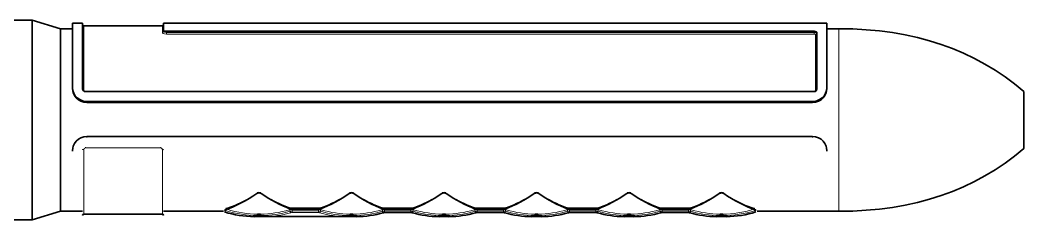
# Model space of a CAD drawing. Extents: x 383 to 866, y 155 to 681.
# Drawn here: x 455.9 to 526.4, y 412.9 to 426.9 of the extents above; entities that cross this region are included whole.
import ezdxf

# ---------------------------------------------------------------- set-up
doc = ezdxf.new("R2010")
doc.units = 0

msp = doc.modelspace()

# ---------------------------------------------------------------- linework, layer by layer
at = {"color": 7, "lineweight": 35, "ltscale": 0.275}
for p, q in [((445.711, 426.932), (456.711, 426.932)), ((445.711, 412.932), (456.711, 412.932))]:
    msp.add_line(p, q, dxfattribs=at)
at = {"color": 7, "lineweight": 35, "ltscale": 0.174055}
msp.add_line((456.711, 419.969), (456.711, 426.932), dxfattribs=at)
at = {"color": 7, "lineweight": 35, "ltscale": 0.052202}
for p, q in [((458.711, 426.332), (456.711, 426.932)), ((458.711, 413.532), (456.711, 412.932))]:
    msp.add_line(p, q, dxfattribs=at)
at = {"color": 7, "lineweight": 35, "ltscale": 0.159136}
msp.add_line((458.711, 419.966), (458.711, 426.332), dxfattribs=at)
at = {"color": 7, "lineweight": 35, "ltscale": 0.02125}
msp.add_line((458.711, 426.332), (459.561, 426.332), dxfattribs=at)
at = {"color": 7, "lineweight": 35, "ltscale": 0.112797}
for p, q in [((459.561, 422.195), (459.561, 426.707)), ((512.561, 422.195), (512.561, 426.707))]:
    msp.add_line(p, q, dxfattribs=at)
at = {"color": 7, "lineweight": 35, "ltscale": 0.0175}
msp.add_line((459.561, 426.707), (460.261, 426.707), dxfattribs=at)
at = {"color": 7, "lineweight": 35, "ltscale": 0.114806}
msp.add_line((460.261, 426.707), (460.261, 422.114), dxfattribs=at)
at = {"color": 7, "lineweight": 13, "ltscale": 0.111781}
msp.add_line((460.349, 426.532), (460.349, 422.06), dxfattribs=at)
at = {"color": 7, "lineweight": 35, "ltscale": 0.1381}
for p, q in [((460.349, 426.532), (465.873, 426.532)), ((460.349, 413.332), (465.873, 413.332))]:
    msp.add_line(p, q, dxfattribs=at)
at = {"color": 7, "lineweight": 13, "ltscale": 0.011694}
msp.add_line((465.873, 426.064), (465.873, 426.532), dxfattribs=at)
at = {"color": 7, "lineweight": 35, "ltscale": 0.012028}
msp.add_line((465.961, 426.226), (465.961, 426.707), dxfattribs=at)
at = {"color": 7, "lineweight": 35}
for p, q in [((465.961, 426.707), (512.561, 426.707)), ((511.661, 426.149), (466.161, 426.149)), ((511.661, 421.924), (460.461, 421.924)), ((460.561, 421.227), (511.561, 421.227)), ((460.561, 421.16), (511.561, 421.16)), ((460.561, 418.771), (511.561, 418.771))]:
    msp.add_line(p, q, dxfattribs=at)
at = {"color": 7, "lineweight": 35, "ltscale": 0.001997}
msp.add_line((465.961, 426.226), (465.961, 426.146), dxfattribs=at)
at = {"color": 7, "lineweight": 13, "ltscale": 0.00201}
for p, q in [((466.161, 426.149), (466.161, 426.068)), ((511.661, 426.068), (511.661, 426.149))]:
    msp.add_line(p, q, dxfattribs=at)
at = {"color": 7, "lineweight": 13}
for p, q in [((466.161, 426.068), (511.661, 426.068)), ((466.161, 425.953), (511.661, 425.953)), ((511.661, 421.955), (460.461, 421.955))]:
    msp.add_line(p, q, dxfattribs=at)
at = {"color": 7, "lineweight": 13, "ltscale": 0.002882}
for p, q in [((466.161, 425.953), (466.161, 426.068)), ((511.661, 425.953), (511.661, 426.068))]:
    msp.add_line(p, q, dxfattribs=at)
at = {"color": 7, "lineweight": 35, "ltscale": 0.098805}
msp.add_line((511.861, 422.114), (511.861, 426.067), dxfattribs=at)
at = {"color": 7, "lineweight": 35, "ltscale": 0.021251}
msp.add_line((512.561, 426.332), (513.411, 426.332), dxfattribs=at)
at = {"color": 7, "lineweight": 13, "ltscale": 0.159136}
msp.add_line((513.411, 426.332), (513.411, 419.966), dxfattribs=at)
at = {"color": 7, "lineweight": 13, "ltscale": 0.096165}
msp.add_line((511.773, 422.06), (511.773, 425.907), dxfattribs=at)
at = {"color": 7, "lineweight": 35, "ltscale": 0.001693}
for p, q in [((459.561, 422.195), (459.561, 422.127)), ((512.561, 422.195), (512.561, 422.127))]:
    msp.add_line(p, q, dxfattribs=at)
at = {"color": 7, "lineweight": 13, "ltscale": 0.000787354}
for p, q in [((460.461, 421.955), (460.461, 421.924)), ((511.661, 421.955), (511.661, 421.924))]:
    msp.add_line(p, q, dxfattribs=at)
at = {"color": 7, "lineweight": 35, "ltscale": 0.099999}
msp.add_line((526.411, 417.932), (526.411, 421.932), dxfattribs=at)
at = {"color": 7, "lineweight": 13, "ltscale": 0.001674}
for p, q in [((460.561, 421.227), (460.561, 421.16)), ((511.561, 421.227), (511.561, 421.16))]:
    msp.add_line(p, q, dxfattribs=at)
at = {"color": 7, "lineweight": 35, "ltscale": 0.175942}
msp.add_line((456.711, 412.932), (456.711, 419.969), dxfattribs=at)
at = {"color": 7, "lineweight": 35, "ltscale": 0.160861}
msp.add_line((458.711, 413.532), (458.711, 419.966), dxfattribs=at)
at = {"color": 7, "lineweight": 13, "ltscale": 0.160861}
msp.add_line((513.411, 419.966), (513.411, 413.532), dxfattribs=at)
at = {"color": 7, "lineweight": 13, "ltscale": 0.001581}
for p, q in [((460.561, 418.708), (460.561, 418.771)), ((511.561, 418.708), (511.561, 418.771))]:
    msp.add_line(p, q, dxfattribs=at)
at = {"color": 7, "lineweight": 35, "ltscale": 0.001599}
for p, q in [((459.561, 417.738), (459.561, 417.802)), ((512.561, 417.738), (512.561, 417.802))]:
    msp.add_line(p, q, dxfattribs=at)
at = {"color": 7, "lineweight": 13, "ltscale": 0.113461}
for p, q in [((460.349, 417.87), (460.349, 413.332)), ((465.873, 413.332), (465.873, 417.87))]:
    msp.add_line(p, q, dxfattribs=at)
at = {"color": 7, "lineweight": 13, "ltscale": 0.001548}
for p, q in [((460.461, 417.975), (460.461, 418.037)), ((465.761, 417.975), (465.761, 418.037))]:
    msp.add_line(p, q, dxfattribs=at)
at = {"color": 7, "lineweight": 13, "ltscale": 0.1325}
msp.add_line((465.761, 417.975), (460.461, 417.975), dxfattribs=at)
at = {"color": 7, "lineweight": 13, "ltscale": 0.000280161}
msp.add_line((472.58, 414.843), (472.57, 414.837), dxfattribs=at)
at = {"color": 7, "lineweight": 13, "ltscale": 0.000279103}
for p, q in [((472.751, 414.837), (472.742, 414.843)), ((479.251, 414.837), (479.242, 414.843)), ((485.751, 414.837), (485.742, 414.843)), ((492.251, 414.837), (492.242, 414.843)), ((498.751, 414.837), (498.742, 414.843))]:
    msp.add_line(p, q, dxfattribs=at)
at = {"color": 7, "lineweight": 13, "ltscale": 0.00027974}
for p, q in [((479.08, 414.843), (479.07, 414.837)), ((485.58, 414.843), (485.57, 414.837)), ((492.08, 414.843), (492.07, 414.837)), ((498.58, 414.843), (498.57, 414.837)), ((505.08, 414.843), (505.07, 414.837))]:
    msp.add_line(p, q, dxfattribs=at)
at = {"color": 7, "lineweight": 13, "ltscale": 0.000279525}
msp.add_line((505.251, 414.837), (505.242, 414.843), dxfattribs=at)
at = {"color": 7, "lineweight": 35, "ltscale": 0.03875}
msp.add_line((458.711, 413.532), (460.261, 413.532), dxfattribs=at)
at = {"color": 7, "lineweight": 35, "ltscale": 0.000624847}
msp.add_line((459.561, 413.507), (459.561, 413.532), dxfattribs=at)
at = {"color": 7, "lineweight": 35, "ltscale": 0.105082}
msp.add_line((465.961, 413.532), (470.164, 413.532), dxfattribs=at)
at = {"color": 7, "lineweight": 13, "ltscale": 0.000224517}
msp.add_line((470.245, 413.637), (470.247, 413.628), dxfattribs=at)
at = {"color": 7, "lineweight": 13, "ltscale": 0.000170714}
msp.add_line((470.246, 413.628), (470.245, 413.634), dxfattribs=at)
at = {"color": 7, "lineweight": 13, "ltscale": 0.000460503}
for p, q in [((470.287, 413.595), (470.305, 413.589)), ((507.517, 413.589), (507.534, 413.595))]:
    msp.add_line(p, q, dxfattribs=at)
at = {"color": 7, "lineweight": 13, "ltscale": 0.000726761}
for p, q in [((470.366, 413.692), (470.394, 413.683)), ((507.428, 413.683), (507.455, 413.692))]:
    msp.add_line(p, q, dxfattribs=at)
at = {"color": 7, "lineweight": 13, "ltscale": 0.000147247}
for p, q in [((474.987, 413.78), (474.987, 413.774)), ((476.835, 413.78), (476.835, 413.774)), ((481.487, 413.78), (481.487, 413.774)), ((483.335, 413.78), (483.335, 413.774)), ((487.987, 413.78), (487.987, 413.774)), ((489.835, 413.78), (489.835, 413.774)), ((494.487, 413.78), (494.487, 413.774)), ((496.335, 413.78), (496.335, 413.774)), ((500.987, 413.78), (500.987, 413.774)), ((502.835, 413.78), (502.835, 413.774))]:
    msp.add_line(p, q, dxfattribs=at)
at = {"color": 7, "lineweight": 13, "ltscale": 0.046191}
for p, q in [((476.835, 413.774), (474.987, 413.774)), ((474.987, 413.664), (476.835, 413.664)), ((474.987, 413.555), (476.835, 413.555)), ((474.987, 413.445), (476.835, 413.445)), ((483.335, 413.774), (481.487, 413.774)), ((481.487, 413.664), (483.335, 413.664)), ((481.487, 413.555), (483.335, 413.555)), ((489.835, 413.774), (487.987, 413.774)), ((487.987, 413.664), (489.835, 413.664)), ((487.987, 413.555), (489.835, 413.555)), ((496.335, 413.774), (494.487, 413.774)), ((494.487, 413.664), (496.335, 413.664)), ((494.487, 413.555), (496.335, 413.555)), ((502.835, 413.774), (500.987, 413.774)), ((500.987, 413.664), (502.835, 413.664)), ((500.987, 413.555), (502.835, 413.555))]:
    msp.add_line(p, q, dxfattribs=at)
at = {"color": 7, "lineweight": 13, "ltscale": 0.000169373}
for p, q in [((474.987, 413.671), (474.987, 413.678)), ((476.835, 413.671), (476.835, 413.678)), ((481.487, 413.671), (481.487, 413.678)), ((483.335, 413.671), (483.335, 413.678)), ((487.987, 413.671), (487.987, 413.678))]:
    msp.add_line(p, q, dxfattribs=at)
at = {"color": 7, "lineweight": 35, "ltscale": 0.046191}
for p, q in [((476.835, 413.671), (474.987, 413.671)), ((483.335, 413.671), (481.487, 413.671)), ((481.487, 413.445), (483.335, 413.445)), ((489.835, 413.671), (487.987, 413.671)), ((487.987, 413.445), (489.835, 413.445)), ((496.335, 413.671), (494.487, 413.671)), ((494.487, 413.445), (496.335, 413.445)), ((502.835, 413.671), (500.987, 413.671)), ((500.987, 413.445), (502.835, 413.445))]:
    msp.add_line(p, q, dxfattribs=at)
at = {"color": 7, "lineweight": 13, "ltscale": 0.002751}
for p, q in [((474.987, 413.554), (474.987, 413.664)), ((476.835, 413.554), (476.835, 413.664)), ((481.487, 413.554), (481.487, 413.664)), ((483.335, 413.554), (483.335, 413.664)), ((487.987, 413.554), (487.987, 413.664)), ((489.835, 413.554), (489.835, 413.664)), ((494.487, 413.554), (494.487, 413.664)), ((496.335, 413.554), (496.335, 413.664)), ((500.987, 413.554), (500.987, 413.664)), ((502.835, 413.554), (502.835, 413.664))]:
    msp.add_line(p, q, dxfattribs=at)
at = {"color": 7, "lineweight": 13, "ltscale": 0.002757}
for p, q in [((474.987, 413.555), (474.987, 413.445)), ((476.835, 413.555), (476.835, 413.445)), ((481.487, 413.555), (481.487, 413.445)), ((483.335, 413.555), (483.335, 413.445)), ((487.987, 413.555), (487.987, 413.445)), ((489.835, 413.555), (489.835, 413.445)), ((494.487, 413.555), (494.487, 413.445)), ((496.335, 413.555), (496.335, 413.445)), ((500.987, 413.555), (500.987, 413.445)), ((502.835, 413.555), (502.835, 413.445))]:
    msp.add_line(p, q, dxfattribs=at)
at = {"color": 7, "lineweight": 13, "ltscale": 0.00016861}
for p, q in [((489.835, 413.671), (489.835, 413.678)), ((494.487, 413.671), (494.487, 413.678)), ((496.335, 413.671), (496.335, 413.678)), ((500.987, 413.671), (500.987, 413.678)), ((502.835, 413.671), (502.835, 413.678))]:
    msp.add_line(p, q, dxfattribs=at)
at = {"color": 7, "lineweight": 13, "ltscale": 0.000211747}
msp.add_line((507.575, 413.628), (507.576, 413.637), dxfattribs=at)
at = {"color": 7, "lineweight": 13, "ltscale": 0.000170812}
msp.add_line((507.577, 413.634), (507.576, 413.628), dxfattribs=at)
at = {"color": 7, "lineweight": 35, "ltscale": 0.143832}
msp.add_line((507.658, 413.532), (513.411, 413.532), dxfattribs=at)
at = {"color": 7, "lineweight": 35, "ltscale": 0.000637054}
msp.add_line((512.561, 413.507), (512.561, 413.532), dxfattribs=at)
at = {"color": 7, "lineweight": 35, "ltscale": 0.003415}
for p, q in [((472.317, 413.157), (472.454, 413.158)), ((478.817, 413.157), (478.954, 413.158)), ((485.317, 413.157), (485.454, 413.158)), ((491.817, 413.157), (491.954, 413.158)), ((498.317, 413.157), (498.454, 413.158)), ((504.817, 413.157), (504.954, 413.158)), ((505.504, 413.157), (505.368, 413.158))]:
    msp.add_line(p, q, dxfattribs=at)
at = {"color": 7, "lineweight": 35, "ltscale": 0.1625}
msp.add_line((472.317, 413.157), (478.817, 413.157), dxfattribs=at)
at = {"color": 7, "lineweight": 35, "ltscale": 0.005035}
for p, q in [((472.56, 413.332), (472.762, 413.332)), ((479.06, 413.332), (479.262, 413.332)), ((485.56, 413.332), (485.762, 413.332)), ((492.06, 413.332), (492.262, 413.332)), ((498.56, 413.332), (498.762, 413.332)), ((505.06, 413.332), (505.262, 413.332))]:
    msp.add_line(p, q, dxfattribs=at)
at = {"color": 7, "lineweight": 35, "ltscale": 0.003414}
for p, q in [((473.004, 413.157), (472.868, 413.158)), ((479.504, 413.157), (479.368, 413.158)), ((486.004, 413.157), (485.868, 413.158)), ((492.504, 413.157), (492.368, 413.158)), ((499.004, 413.157), (498.868, 413.158))]:
    msp.add_line(p, q, dxfattribs=at)
at = {"color": 7, "lineweight": 13}
for points in [[(465.873, 426.064), (465.878, 426.043), (465.888, 426.03), (465.919, 426.005), (466.019, 425.968), (466.161, 425.953)], [(465.961, 426.146), (465.967, 426.128), (465.978, 426.116), (466.012, 426.095), (466.161, 426.068)], [(511.861, 425.987), (511.858, 426), (511.839, 426.024), (511.816, 426.039), (511.753, 426.059), (511.661, 426.068)], [(511.773, 425.907), (511.769, 425.919), (511.762, 425.927), (511.74, 425.94), (511.661, 425.953)], [(526.411, 417.932), (525.955, 417.554), (525.487, 417.192), (525.008, 416.847), (524.518, 416.519), (524.018, 416.208), (523.507, 415.914), (522.986, 415.637), (522.455, 415.378), (521.365, 414.912), (520.239, 414.516), (519.08, 414.189), (517.892, 413.93), (516.799, 413.753), (515.686, 413.629), (514.556, 413.556), (513.411, 413.532)], [(470.366, 413.744), (470.341, 413.731), (470.334, 413.723), (470.333, 413.715), (470.336, 413.71), (470.346, 413.701), (470.366, 413.692)], [(507.455, 413.692), (507.481, 413.704), (507.487, 413.712), (507.488, 413.72), (507.486, 413.725), (507.476, 413.735), (507.455, 413.744)]]:
    msp.add_lwpolyline(points, dxfattribs=at)
at = {"color": 7, "lineweight": 35}
for points in [[(466.161, 426.149), (466.029, 426.168), (465.982, 426.192), (465.963, 426.214), (465.961, 426.226)], [(511.861, 426.067), (511.856, 426.084), (511.848, 426.096), (511.823, 426.116), (511.749, 426.141), (511.661, 426.149)], [(513.411, 426.332), (514.383, 426.314), (515.335, 426.263), (516.265, 426.177), (517.173, 426.056), (518.06, 425.902), (518.926, 425.712), (519.771, 425.489), (520.594, 425.231), (521.396, 424.939), (522.176, 424.612), (522.935, 424.252), (523.673, 423.856), (524.39, 423.427), (525.085, 422.963), (525.758, 422.464), (526.411, 421.932)], [(459.561, 422.195), (459.583, 421.995), (459.648, 421.803), (459.753, 421.628), (459.894, 421.476), (460.064, 421.357), (460.256, 421.274), (460.406, 421.239), (460.561, 421.227)], [(460.561, 421.16), (460.351, 421.182), (460.15, 421.247), (459.967, 421.351), (459.813, 421.489), (459.691, 421.654), (459.607, 421.84), (459.572, 421.982), (459.561, 422.127)], [(512.561, 422.195), (512.539, 421.995), (512.474, 421.803), (512.369, 421.628), (512.227, 421.476), (512.057, 421.357), (511.866, 421.274), (511.715, 421.239), (511.561, 421.227)], [(511.561, 421.16), (511.771, 421.182), (511.972, 421.247), (512.154, 421.351), (512.309, 421.489), (512.431, 421.654), (512.515, 421.84), (512.549, 421.982), (512.561, 422.127)], [(460.561, 418.771), (460.351, 418.749), (460.15, 418.684), (459.967, 418.58), (459.813, 418.442), (459.691, 418.276), (459.607, 418.09), (459.572, 417.947), (459.561, 417.802)], [(511.561, 418.771), (511.771, 418.749), (511.972, 418.684), (512.154, 418.58), (512.309, 418.442), (512.431, 418.276), (512.515, 418.09), (512.549, 417.947), (512.561, 417.802)], [(513.411, 413.532), (514.383, 413.549), (515.335, 413.601), (516.265, 413.687), (517.173, 413.807), (518.06, 413.962), (518.926, 414.151), (519.771, 414.374), (520.594, 414.632), (521.396, 414.924), (522.176, 415.251), (522.935, 415.612), (523.673, 416.007), (524.39, 416.437), (525.085, 416.901), (525.758, 417.399), (526.411, 417.932)]]:
    msp.add_lwpolyline(points, dxfattribs=at)
for centre, radius, start, end in [((460.349, 426.62), 0.088, 180.03364, 269.96637), ((465.873, 426.62), 0.088, 270.03362, 359.96637), ((460.456, 422.12), 0.196, 181.79364, 271.49345), ((511.666, 422.12), 0.196, 268.50654, 358.20643), ((472.661, 414.511), 0.314, 59.48515, 120.51504), ((478.514, 423.007), 10.003, 235.3104, 248.67781), ((473.308, 423.007), 10.003, 291.32222, 304.68963), ((479.161, 414.511), 0.314, 59.48515, 120.51504), ((485.014, 423.007), 10.003, 235.3104, 248.67781), ((479.808, 423.007), 10.003, 291.32222, 304.68963), ((485.661, 414.511), 0.314, 59.48515, 120.51504), ((491.514, 423.007), 10.003, 235.3104, 248.67781), ((486.308, 423.007), 10.003, 291.32222, 304.68963), ((492.161, 414.511), 0.314, 59.48515, 120.51504), ((498.014, 423.007), 10.003, 235.3104, 248.67781), ((492.808, 423.007), 10.003, 291.32222, 304.68963), ((498.661, 414.511), 0.314, 59.48515, 120.51504), ((504.514, 423.007), 10.003, 235.3104, 248.67781), ((499.308, 423.007), 10.003, 291.32217, 304.68965), ((505.161, 414.511), 0.314, 59.48516, 120.51504), ((470.313, 413.497), 0.134, 107.58669, 125.45843), ((472.381, 420.218), 7.062, 252.37979, 269.48428), ((474.982, 413.987), 0.316, 250.39681, 270.82652), ((476.839, 413.987), 0.316, 269.17359, 289.60283), ((479.451, 420.131), 6.976, 270.441, 286.29457), ((481.482, 413.987), 0.316, 250.39681, 270.82652), ((481.482, 413.141), 0.304, 89.10771, 104.13715), ((483.339, 413.987), 0.316, 269.17359, 289.60282), ((483.339, 413.141), 0.304, 75.86304, 90.89226), ((485.371, 420.131), 6.976, 253.70546, 269.55899), ((485.951, 420.131), 6.976, 270.441, 286.29457), ((487.982, 413.987), 0.316, 250.39681, 270.82652), ((487.982, 413.141), 0.304, 89.10771, 104.13715), ((489.839, 413.987), 0.316, 269.17359, 289.60282), ((489.839, 413.141), 0.304, 75.86305, 90.89226), ((491.871, 420.131), 6.976, 253.70546, 269.55899), ((492.451, 420.131), 6.976, 270.441, 286.29457), ((494.482, 413.987), 0.316, 250.39681, 270.82652), ((494.482, 413.141), 0.304, 89.10771, 104.13714), ((496.339, 413.987), 0.316, 269.17359, 289.60282), ((496.339, 413.141), 0.304, 75.86305, 90.89226), ((498.371, 420.131), 6.976, 253.70547, 269.55899), ((498.951, 420.131), 6.976, 270.441, 286.29457), ((500.982, 413.986), 0.315, 250.37602, 270.8535), ((500.982, 413.141), 0.304, 89.10771, 104.13714), ((502.839, 413.987), 0.316, 269.17352, 289.60289), ((502.839, 413.141), 0.304, 75.86305, 90.89226), ((504.871, 420.131), 6.976, 253.70547, 269.55899), ((505.441, 420.218), 7.062, 270.51572, 287.62025), ((507.509, 413.497), 0.134, 54.54167, 72.41327), ((460.349, 413.244), 0.088, 90.03362, 179.96637), ((465.873, 413.244), 0.088, 0.03362, 89.96638), ((472.661, 404.543), 8.618, 88.62304, 91.37695), ((479.161, 404.543), 8.618, 88.62304, 91.37694), ((485.661, 404.543), 8.618, 88.62304, 91.37694), ((492.161, 404.543), 8.618, 88.62304, 91.37694), ((498.661, 404.543), 8.618, 88.62304, 91.37694), ((505.161, 404.543), 8.618, 88.62304, 91.37694)]:
    msp.add_arc(centre, radius, start, end, dxfattribs=at)
at = {"color": 7, "lineweight": 13}
for centre, radius, start, end in [((465.876, 426.149), 0.0851, 267.67329, 357.46714), ((460.457, 422.065), 0.109, 182.28994, 272.01292), ((511.665, 422.065), 0.109, 267.98707, 357.71007), ((460.457, 417.866), 0.109, 88.09171, 177.83596), ((465.764, 417.866), 0.109, 2.16404, 91.90828), ((472.482, 414.823), 0.0466, 229.71622, 294.65364), ((472.55, 414.807), 0.0464, 50.7084, 114.8565), ((472.661, 414.703), 0.163, 59.92379, 120.07621), ((472.772, 414.807), 0.0464, 65.14348, 129.2916), ((472.839, 414.823), 0.0466, 245.34795, 310.28518), ((478.982, 414.823), 0.0466, 229.71622, 294.65364), ((479.05, 414.807), 0.0464, 50.7084, 114.8565), ((479.161, 414.703), 0.163, 59.92738, 120.07262), ((479.272, 414.807), 0.0464, 65.14348, 129.2916), ((479.339, 414.823), 0.0466, 245.34795, 310.28518), ((485.482, 414.823), 0.0466, 229.71622, 294.65364), ((485.55, 414.807), 0.0464, 50.7084, 114.8565), ((485.661, 414.703), 0.163, 59.92738, 120.07262), ((485.772, 414.807), 0.0464, 65.14348, 129.2916), ((485.839, 414.823), 0.0466, 245.34795, 310.28518), ((491.982, 414.823), 0.0466, 229.71622, 294.65364), ((492.05, 414.807), 0.0464, 50.7084, 114.8565), ((492.161, 414.703), 0.163, 59.91171, 120.08829), ((492.272, 414.807), 0.0464, 65.14348, 129.2916), ((492.339, 414.823), 0.0466, 245.34795, 310.28518), ((498.482, 414.823), 0.0466, 229.71622, 294.65364), ((498.55, 414.807), 0.0464, 50.7084, 114.8565), ((498.661, 414.703), 0.163, 59.91171, 120.08829), ((498.772, 414.807), 0.0464, 65.14348, 129.2916), ((498.839, 414.823), 0.0466, 245.34795, 310.28518), ((504.982, 414.823), 0.0466, 229.71622, 294.65364), ((505.05, 414.807), 0.0464, 50.7084, 114.8565), ((505.161, 414.703), 0.163, 59.92738, 120.07262), ((505.272, 414.807), 0.0464, 65.14348, 129.29159), ((505.339, 414.823), 0.0466, 245.34795, 310.28519), ((467.33, 422.599), 9.361, 288.9258, 299.36148), ((478.025, 422.669), 9.438, 240.66834, 249.91965), ((473.797, 422.669), 9.438, 290.08033, 299.33169), ((484.525, 422.669), 9.438, 240.66834, 249.91965), ((480.297, 422.669), 9.438, 290.08033, 299.33169), ((491.025, 422.669), 9.438, 240.66834, 249.91965), ((486.797, 422.669), 9.438, 290.08033, 299.33169), ((497.525, 422.669), 9.438, 240.66834, 249.91965), ((493.297, 422.669), 9.438, 290.08033, 299.33169), ((504.025, 422.669), 9.438, 240.66834, 249.91966), ((499.797, 422.669), 9.438, 290.08032, 299.33171), ((510.491, 422.599), 9.361, 240.63854, 251.07419), ((470.259, 413.666), 0.0432, 247.89278, 288.48931), ((470.313, 413.677), 0.0859, 224.65726, 252.69084), ((470.322, 413.685), 0.0965, 224.73778, 249.09758), ((470.433, 413.587), 0.129, 155.19813, 179.22023), ((470.397, 413.614), 0.0836, 111.67231, 149.74656), ((470.351, 413.704), 0.0432, 69.01775, 107.80757), ((472.698, 420.514), 7.183, 270.50454, 286.87977), ((472.832, 420.279), 7.035, 269.78497, 286.63208), ((472.951, 420.131), 6.976, 270.441, 286.29457), ((474.801, 413.765), 0.0432, 71.27804, 112.50143), ((474.974, 414.4), 0.625, 252.34998, 271.225), ((474.976, 412.912), 0.753, 89.15075, 104.74784), ((474.979, 413.03), 0.525, 89.13572, 104.66794), ((474.891, 413.73), 0.0432, 250.66502, 293.6544), ((474.982, 413.141), 0.304, 89.10771, 104.13715), ((476.848, 414.4), 0.625, 268.77427, 287.64631), ((476.846, 412.912), 0.753, 75.24953, 90.84874), ((476.843, 413.03), 0.525, 75.33475, 90.86481), ((476.839, 413.141), 0.304, 75.86304, 90.89226), ((476.931, 413.73), 0.0432, 246.34603, 289.33533), ((478.871, 420.131), 6.976, 253.70546, 269.55899), ((478.989, 420.279), 7.035, 253.36802, 270.21495), ((477.021, 413.765), 0.0432, 67.49856, 108.72191), ((479.123, 420.514), 7.183, 253.12024, 269.49544), ((479.198, 420.514), 7.183, 270.50454, 286.87977), ((479.332, 420.279), 7.035, 269.78497, 286.63208), ((481.301, 413.765), 0.0432, 71.27805, 112.50143), ((481.474, 414.4), 0.625, 252.34999, 271.225), ((481.476, 412.912), 0.753, 89.15075, 104.74784), ((481.479, 413.03), 0.525, 89.13572, 104.66794), ((481.391, 413.73), 0.0432, 250.66502, 293.6544), ((483.348, 414.4), 0.625, 268.77427, 287.6463), ((483.346, 412.912), 0.753, 75.24953, 90.84874), ((483.343, 413.03), 0.525, 75.33475, 90.86481), ((483.431, 413.73), 0.0432, 246.34603, 289.33533), ((485.489, 420.279), 7.035, 253.36802, 270.21495), ((483.521, 413.765), 0.0432, 67.49856, 108.72191), ((485.623, 420.514), 7.183, 253.12024, 269.49544), ((485.698, 420.514), 7.183, 270.50454, 286.87977), ((485.832, 420.279), 7.035, 269.78497, 286.63208), ((487.801, 413.765), 0.0432, 71.27805, 112.50142), ((487.974, 414.4), 0.625, 252.34999, 271.225), ((487.976, 412.912), 0.753, 89.15075, 104.74784), ((487.979, 413.03), 0.525, 89.13572, 104.66793), ((487.891, 413.73), 0.0432, 250.66502, 293.6544), ((489.848, 414.399), 0.624, 268.77786, 287.66382), ((489.846, 412.912), 0.753, 75.24954, 90.84874), ((489.843, 413.03), 0.525, 75.33475, 90.86481), ((489.931, 413.73), 0.0432, 246.34603, 289.33533), ((491.989, 420.279), 7.035, 253.36803, 270.21496), ((490.021, 413.765), 0.0432, 67.49857, 108.72191), ((492.123, 420.514), 7.183, 253.12025, 269.49544), ((492.198, 420.514), 7.183, 270.50454, 286.87976), ((492.332, 420.279), 7.035, 269.78497, 286.63208), ((494.301, 413.765), 0.0432, 71.27805, 112.50142), ((494.474, 414.4), 0.625, 252.34999, 271.225), ((494.476, 412.912), 0.753, 89.15075, 104.74784), ((494.479, 413.03), 0.525, 89.13572, 104.66793), ((494.391, 413.73), 0.0432, 250.66502, 293.65439), ((496.348, 414.399), 0.624, 268.77786, 287.66382), ((496.346, 412.912), 0.753, 75.24954, 90.84874), ((496.343, 413.03), 0.525, 75.33475, 90.86481), ((496.431, 413.73), 0.0432, 246.34603, 289.33533), ((498.489, 420.279), 7.035, 253.36803, 270.21496), ((496.521, 413.765), 0.0432, 67.49857, 108.72191), ((498.623, 420.514), 7.183, 253.12025, 269.49544), ((498.698, 420.514), 7.183, 270.50454, 286.87976), ((498.832, 420.279), 7.035, 269.78497, 286.63208), ((500.801, 413.765), 0.0432, 71.27805, 112.50141), ((500.974, 414.4), 0.625, 252.35, 271.225), ((500.976, 412.912), 0.752, 89.15326, 104.76024), ((500.979, 413.03), 0.525, 89.13572, 104.66793), ((500.891, 413.73), 0.0432, 250.66502, 293.65439), ((502.848, 414.4), 0.625, 268.775, 287.64999), ((502.846, 412.912), 0.753, 75.24954, 90.84874), ((502.843, 413.03), 0.525, 75.33476, 90.86481), ((502.931, 413.73), 0.0432, 246.34603, 289.33537), ((504.989, 420.279), 7.035, 253.36803, 270.21496), ((503.021, 413.765), 0.0432, 67.49858, 108.72192), ((505.123, 420.514), 7.183, 253.12025, 269.49544), ((507.471, 413.704), 0.0432, 72.19247, 110.98232), ((507.424, 413.614), 0.0836, 30.25328, 68.32772), ((507.388, 413.587), 0.129, 0.77971, 24.80184), ((507.5, 413.686), 0.0966, 290.7856, 315.12129), ((507.509, 413.677), 0.0859, 287.30911, 315.34285), ((507.563, 413.666), 0.0432, 251.51071, 292.10725), ((472.661, 405.514), 7.732, 88.92414, 91.07584), ((479.161, 405.514), 7.732, 88.92414, 91.07584), ((485.661, 405.511), 7.735, 88.92453, 91.07545), ((492.161, 405.514), 7.732, 88.92414, 91.07584), ((498.661, 405.514), 7.732, 88.92414, 91.07584), ((505.161, 405.511), 7.735, 88.92453, 91.07545)]:
    msp.add_arc(centre, radius, start, end, dxfattribs=at)
for centre, major_axis, ratio, start_param, end_param in [((511.773, 425.987), (-0.088, 0), 0.905362, 1.570796, 3.141593), ((460.349, 422.089), (0.088, 0), 0.322541, 3.399536, 4.712389), ((511.773, 422.089), (0.088, 0), 0.322541, 4.712389, 6.025231), ((460.349, 417.843), (0.088, 0), 0.312362, 1.570796, 3.141593), ((465.873, 417.843), (-0.088, 0), 0.312362, 3.141593, 4.712389), ((470.243, 413.57), (-0.0256, -0.0842), 0.669354, 0.427428, 2.004857), ((470.188, 419.786), (5.578, -5.232), 0.703918, 5.313383, 5.651639), ((470.251, 419.791), (5.655, -5.12), 0.696328, 5.299153, 5.627591), ((474.784, 413.555), (0.0252, -0.0843), 0.670871, 1.158455, 2.722608), ((474.908, 413.52), (0.0238, -0.0847), 0.674673, 4.316745, 5.888504), ((476.913, 413.52), (-0.0238, -0.0847), 0.674666, 0.394678, 1.966437), ((477.037, 413.555), (-0.0252, -0.0843), 0.670871, 3.560578, 5.124731), ((481.284, 413.555), (0.0252, -0.0843), 0.670871, 1.158455, 2.722608), ((481.408, 413.52), (0.0238, -0.0847), 0.674673, 4.316745, 5.888504), ((483.413, 413.52), (-0.0238, -0.0847), 0.674666, 0.394678, 1.966437), ((483.537, 413.555), (-0.0252, -0.0843), 0.670871, 3.560578, 5.124731), ((487.784, 413.555), (0.0252, -0.0843), 0.670871, 1.158455, 2.722608), ((487.908, 413.52), (0.0238, -0.0847), 0.674673, 4.316745, 5.888504), ((489.913, 413.52), (-0.0238, -0.0847), 0.674666, 0.394678, 1.966437), ((490.037, 413.555), (-0.0252, -0.0843), 0.670871, 3.560578, 5.124731), ((494.284, 413.555), (0.0252, -0.0843), 0.670871, 1.158455, 2.722608), ((494.408, 413.52), (0.0238, -0.0847), 0.674673, 4.316745, 5.888504), ((496.413, 413.52), (-0.0238, -0.0847), 0.674666, 0.394678, 1.966437), ((496.537, 413.555), (-0.0252, -0.0843), 0.670871, 3.560578, 5.124731), ((500.784, 413.555), (0.0252, -0.0843), 0.670871, 1.158455, 2.722608), ((500.908, 413.52), (0.0238, -0.0847), 0.674673, 4.316745, 5.888504), ((502.913, 413.52), (-0.0238, -0.0847), 0.674666, 0.394678, 1.966437), ((503.037, 413.555), (-0.0252, -0.0843), 0.670871, 3.560578, 5.124731), ((507.571, 419.792), (5.656, 5.122), 0.696325, 3.797086, 4.1255), ((507.633, 419.785), (5.578, 5.23), 0.703944, 3.773289, 4.111578), ((507.579, 413.57), (0.0256, -0.0842), 0.669125, 4.284126, 5.85589), ((472.452, 413.246), (0.002, -0.088), 0.725708, 6.252426, 7.823767), ((472.58, 413.244), (0.0003, -0.088), 0.725919, 3.137145, 4.701717), ((472.742, 413.244), (-0.0003, -0.088), 0.725919, 1.581468, 3.14604), ((472.87, 413.246), (-0.002, -0.088), 0.725725, 4.742605, 6.313944), ((478.952, 413.246), (0.002, -0.088), 0.725709, 6.252426, 7.823767), ((479.08, 413.244), (0.0003, -0.088), 0.725919, 3.137145, 4.701717), ((479.242, 413.244), (-0.0003, -0.088), 0.725919, 1.581468, 3.14604), ((479.37, 413.246), (-0.002, -0.088), 0.725725, 4.742605, 6.313944), ((485.452, 413.246), (0.002, -0.088), 0.725709, 6.252426, 7.823767), ((485.58, 413.244), (0.0003, -0.088), 0.725919, 3.137145, 4.701717), ((485.742, 413.244), (-0.0003, -0.088), 0.725919, 1.581468, 3.14604), ((485.87, 413.246), (-0.002, -0.088), 0.725725, 4.742605, 6.313944), ((491.952, 413.246), (0.002, -0.088), 0.725709, 6.252426, 7.823767), ((492.08, 413.244), (0.0003, -0.088), 0.725919, 3.137145, 4.701717), ((492.242, 413.244), (-0.0003, -0.088), 0.725919, 1.581468, 3.14604), ((492.37, 413.246), (-0.002, -0.088), 0.725725, 4.742605, 6.313944), ((498.452, 413.246), (0.002, -0.088), 0.725709, 6.252426, 7.823767), ((498.58, 413.244), (0.0003, -0.088), 0.725919, 3.137145, 4.701717), ((498.742, 413.244), (-0.0003, -0.088), 0.725919, 1.581468, 3.14604), ((498.87, 413.246), (-0.002, -0.088), 0.725725, 4.742605, 6.313944), ((504.952, 413.246), (0.002, -0.088), 0.725709, 6.252426, 7.823767), ((505.08, 413.244), (0.0003, -0.088), 0.725919, 3.137145, 4.701717), ((505.242, 413.244), (-0.0003, -0.088), 0.725919, 1.581468, 3.14604), ((505.37, 413.246), (-0.002, -0.088), 0.725725, 4.742605, 6.313944)]:
    msp.add_ellipse(centre, major_axis=major_axis, ratio=ratio, start_param=start_param, end_param=end_param, dxfattribs=at)
at = {"color": 7, "lineweight": 35}
for centre, major_axis, ratio, start_param, end_param in [((470.06, 420.036), (5.677, 5.594), 0.706082, 4.135211, 4.46529), ((507.763, 420.04), (5.678, -5.597), 0.706319, 4.959742, 5.289706)]:
    msp.add_ellipse(centre, major_axis=major_axis, ratio=ratio, start_param=start_param, end_param=end_param, dxfattribs=at)

doc.saveas('drawing.dxf')
